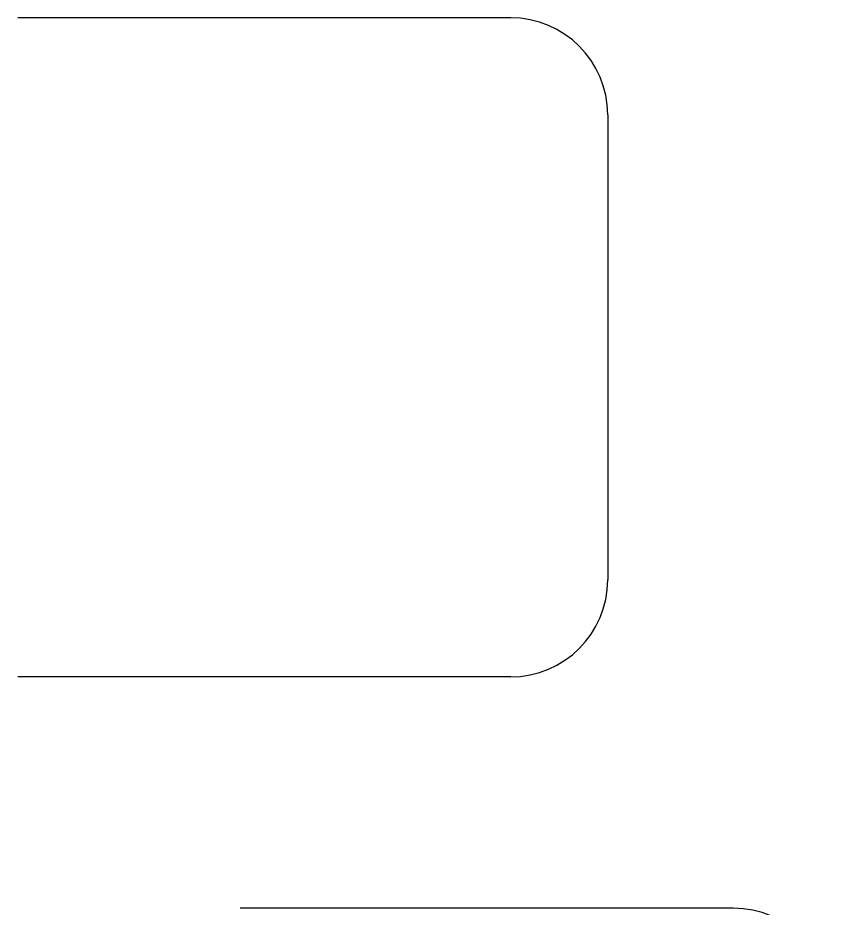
# Model space of a CAD drawing. Header units: millimetres. Extents: x -10 to 277, y -95 to 18.
# Drawn here: x 209.04 to 226.42, y -69.15 to -50.1 of the extents above; entities that cross this region are included whole.
import ezdxf

# ---------------------------------------------------------------- set-up
doc = ezdxf.new("R2010")
doc.units = ezdxf.units.MM
doc.header["$MEASUREMENT"] = 0
doc.layers.add('BLACK', color=7, linetype='CONTINUOUS')
doc.layers.add('Edge.Cuts', color=53, linetype='CONTINUOUS')

msp = doc.modelspace()

# ---------------------------------------------------------------- linework, layer by layer
at = {"layer": 'BLACK', "linetype": 'Continuous'}
msp.add_line((224.35, -69.15), (213.8, -69.15), dxfattribs=at)
at = {"layer": 'BLACK'}
msp.add_arc((224.34997, -71.225019), 2.075019, 0.0005246, 89.9991716, dxfattribs=at)
at = {"layer": 'Edge.Cuts', "linetype": 'Continuous'}
for p, q in [((219.5875, -50.1), (209.0375, -50.1)), ((221.6625, -52.175), (221.6625, -62.125)), ((219.5875, -64.2), (209.0375, -64.2))]:
    msp.add_line(p, q, dxfattribs=at)
at = {"layer": 'Edge.Cuts'}
for centre, radius, start, end in [((219.587472, -52.175015), 2.075015, 0.0004142, 89.9992269), ((219.587472, -62.125015), 2.075028, 270.0007731, 0.0004142)]:
    msp.add_arc(centre, radius, start, end, dxfattribs=at)

doc.saveas('drawing.dxf')
